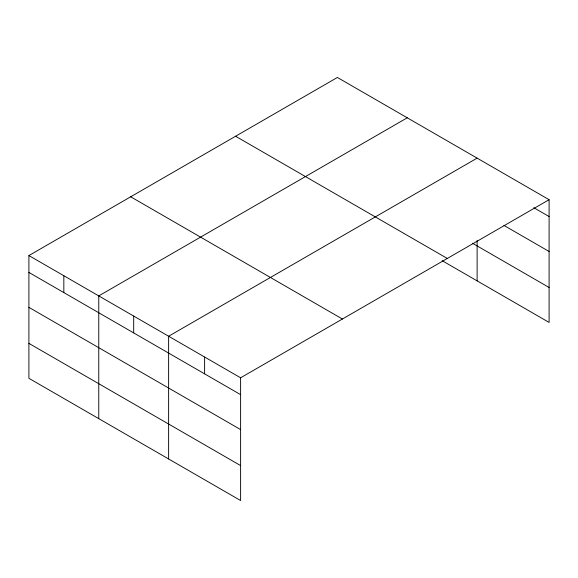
<?xml version="1.0" encoding="UTF-8"?>
<svg xmlns="http://www.w3.org/2000/svg" width="578" height="578" viewBox="0 0 578 578"><rect width="100%" height="100%" fill="white"/><g stroke="black" fill="none" stroke-linecap="round" stroke-linejoin="round"><path stroke-width="0.87" d="M28.9 255.57L240.607 377.795L240.607 500.534L28.9 378.308L28.9 255.57L337.393 77.466L549.1 199.692L549.1 322.43L442.192 260.707M407.259 117.796L98.766 295.907L98.766 418.645M477.117 158.134L168.624 336.244L168.624 458.975M240.607 377.795L549.1 199.692M533.783 207.697L549.1 216.533M503.922 225.398L549.1 251.481M472.464 243.237L549.1 287.483M235.593 136.242L447.3 258.467M130.7 196.795L342.407 319.02M28.9 272.419L240.607 394.644M28.9 307.359L240.607 429.591M28.9 343.368L240.607 465.593M477.117 240.527L477.117 280.872M204.612 357.023L204.612 373.865M133.691 316.072L133.691 332.921M63.833 275.742L63.833 292.584"/></g></svg>
